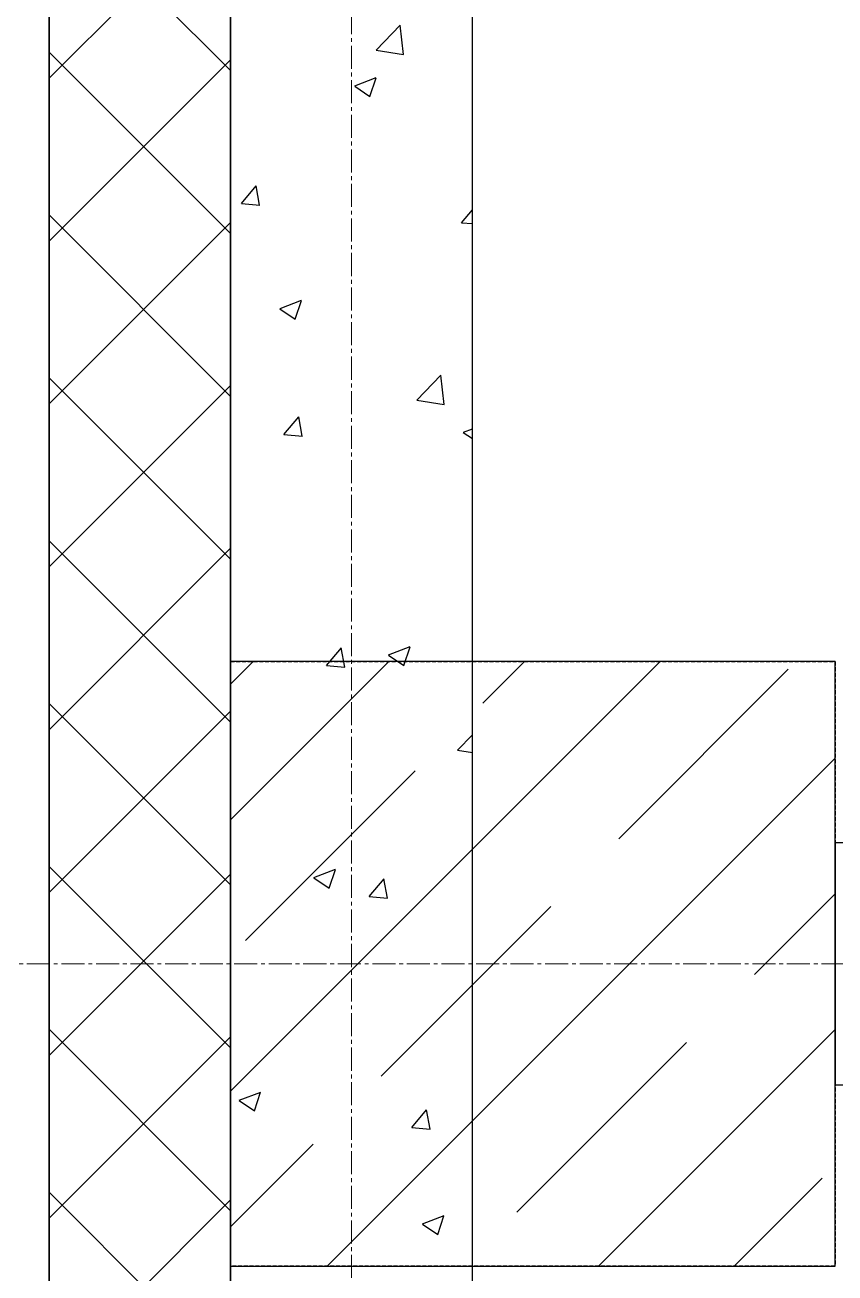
# Model space of a CAD drawing. Header units: millimetres. Extents: x -231292 to 573618, y -153144 to 564035.
# Drawn here: x 8633 to 9303, y 261311 to 262343 of the extents above; entities that cross this region are included whole.
import ezdxf

# ---------------------------------------------------------------- set-up
doc = ezdxf.new("R2010")
doc.units = ezdxf.units.MM
doc.linetypes.add('CENTER2', pattern=[28.575, 19.05, -3.175, 3.175, -3.175])
doc.linetypes.add('HIDDEN2', pattern=[4.7625, 3.175, -1.5875])
doc.layers.get('0').update_dxf_attribs({"color": 250})
for name, color, linetype, lineweight in [('АР_Колонны', 250, 'Continuous', 35), ('АР_Стены ЖБ', 250, 'Continuous', 35), ('АР_Стены ПЕНОблок', 250, 'Continuous', 20), ('АР_Тонкая', 250, 'Continuous', 5), ('АР_Утеплитель', 250, 'Continuous', 0), ('АР_Штриховка', 250, 'Continuous', 0), ('РД_Оси_100', 250, 'Continuous', 0)]:
    doc.layers.add(name, color=color, linetype=linetype, lineweight=lineweight)
doc.layers.add('КР_Балки-0.5', color=60, linetype='Continuous', lineweight=50, plot=False)

# ---------------------------------------------------------------- blocks, each defined once
blk = doc.blocks.new('оси_рен')
at = {"layer": 'РД_Оси_100', "color": 251, "linetype": 'CENTER2', "true_color": 0x636466}
for p, q in [((1195652.916, 135558.25), (1195652.916, 223268.25)), ((1189697.958, 210913.25), (1241712.916, 210913.25))]:
    blk.add_line(p, q, dxfattribs=at)

msp = doc.modelspace()

# ---------------------------------------------------------------- linework, layer by layer
at = {"layer": 'АР_Колонны', "color": 18, "linetype": 'HIDDEN2', "lineweight": 25, "true_color": 0x000000}
for p, q in [((8803.243, 261816.253), (9303.243, 261816.253)), ((8803.243, 261316.253), (8803.243, 261816.253)), ((9303.243, 261816.253), (9303.243, 261316.253)), ((9303.243, 261316.253), (8803.243, 261316.253))]:
    msp.add_line(p, q, dxfattribs=at)
at = {"layer": 'АР_Колонны', "color": 18, "linetype": 'Continuous', "lineweight": 25, "true_color": 0x000000}
for p, q in [((9303.243, 261816.253), (8803.243, 261816.253)), ((8803.243, 261816.253), (8803.243, 261316.253)), ((9303.243, 261816.253), (8803.243, 261816.253)), ((8803.243, 261816.253), (8803.243, 261316.253)), ((9303.243, 261316.253), (9303.243, 261816.253)), ((9303.243, 261316.253), (9303.243, 261816.253)), ((8803.243, 261316.253), (9303.243, 261316.253)), ((8803.243, 261316.253), (9303.243, 261316.253))]:
    msp.add_line(p, q, dxfattribs=at)
at = {"layer": 'АР_Стены ЖБ', "color": 18, "linetype": 'Continuous', "lineweight": 25, "true_color": 0x000000}
for p, q in [((9303.243, 261816.253), (8803.243, 261816.253)), ((8803.243, 261816.253), (8803.243, 261316.253)), ((9303.243, 261316.253), (9303.243, 261816.253)), ((8803.243, 261316.253), (9303.243, 261316.253))]:
    msp.add_line(p, q, dxfattribs=at)
at = {"layer": 'АР_Стены ПЕНОблок', "color": 18, "linetype": 'Continuous', "lineweight": 25, "true_color": 0x000000}
for p, q in [((8803.243, 263866.253), (8803.243, 187666.253)), ((9003.243, 187666.253), (9003.243, 263866.253)), ((9303.243, 261666.253), (9303.243, 261466.253)), ((15003.244, 261666.253), (9303.243, 261666.253)), ((9303.243, 261466.253), (15003.244, 261466.253))]:
    msp.add_line(p, q, dxfattribs=at)
at = {"layer": 'АР_Тонкая', "color": 18, "linetype": 'Continuous', "lineweight": 25, "true_color": 0x000000}
msp.add_line((8653.243, 187666.253), (8653.243, 263866.253), dxfattribs=at)
at = {"layer": 'АР_Утеплитель', "color": 18, "linetype": 'Continuous', "lineweight": 25, "true_color": 0x000000}
for p, q in [((8653.243, 263866.253), (8653.243, 187666.253)), ((8803.243, 187666.253), (8803.243, 263866.253))]:
    msp.add_line(p, q, dxfattribs=at)
at = {"layer": 'АР_Штриховка', "color": 18, "linetype": 'Continuous', "lineweight": 25, "true_color": 0x000000}
for p, q in [((8803.243, 262304.993), (8653.243, 262454.993)), ((8653.243, 262298.706), (8803.243, 262448.706)), ((8923.646, 262321.864), (8943.43, 262342.483)), ((8946.235, 262318.361), (8943.429, 262342.483)), ((8803.243, 262170.289), (8653.243, 262320.289)), ((8653.243, 262164.002), (8803.243, 262314.002)), ((8923.646, 262321.865), (8946.236, 262318.362)), ((8906.012, 262292.417), (8923.797, 262299.244)), ((8918.557, 262283.667), (8923.707, 262299.016)), ((8905.91, 262292.192), (8918.545, 262283.67)), ((8812.201, 262195.128), (8824.446, 262209.721)), ((8827.307, 262193.776), (8824.37, 262209.697)), ((8812.2, 262195.118), (8827.382, 262193.79)), ((8994.386, 262179.189), (9003.243, 262189.745)), ((8803.243, 262035.585), (8653.243, 262185.585)), ((8653.243, 262029.298), (8803.243, 262179.298)), ((8994.385, 262179.179), (9003.243, 262178.404)), ((8844.108, 262108.004), (8856.743, 262099.482)), ((8844.21, 262108.229), (8861.995, 262115.056)), ((8856.754, 262099.479), (8861.905, 262114.828)), ((8803.243, 261900.881), (8653.243, 262050.881)), ((8653.243, 261894.594), (8803.243, 262044.594)), ((8957.321, 262032.396), (8977.105, 262053.015)), ((8979.91, 262028.892), (8977.104, 262053.014)), ((8957.32, 262032.397), (8979.91, 262028.893)), ((8847.444, 262004.071), (8859.689, 262018.664)), ((8862.55, 262002.719), (8859.613, 262018.64)), ((8847.443, 262004.061), (8862.625, 262002.733)), ((8995.722, 262005.739), (9003.243, 262000.666)), ((8995.824, 262005.964), (9003.243, 262008.811)), ((8803.243, 261766.177), (8653.243, 261916.177)), ((8653.243, 261759.891), (8803.243, 261909.891)), ((8934.022, 261821.776), (8951.807, 261828.602)), ((8946.567, 261813.025), (8951.717, 261828.374)), ((8882.688, 261813.014), (8894.933, 261827.608)), ((8897.793, 261811.662), (8894.856, 261827.583)), ((8933.92, 261821.551), (8946.555, 261813.029)), ((8803.243, 261685.384), (8934.112, 261816.253)), ((8803.243, 261460.878), (9158.618, 261816.253)), ((8803.243, 261797.637), (8821.859, 261816.253)), ((8882.687, 261813.004), (8897.869, 261811.676)), ((9012.02, 261781.907), (9046.365, 261816.253)), ((9124.273, 261669.654), (9264.589, 261809.971)), ((8803.243, 261631.474), (8653.243, 261781.474)), ((8653.243, 261625.187), (8803.243, 261775.187)), ((8990.996, 261742.927), (9003.243, 261755.691)), ((8883.125, 261316.253), (9303.243, 261736.371)), ((8990.995, 261742.929), (9003.243, 261741.029)), ((8815.576, 261585.464), (8955.893, 261725.781)), ((8803.243, 261496.77), (8653.243, 261646.77)), ((8872.22, 261637.587), (8890.005, 261644.414)), ((8884.765, 261628.837), (8889.915, 261644.186)), ((8653.243, 261490.483), (8803.243, 261640.483)), ((8872.118, 261637.363), (8884.753, 261628.841)), ((8917.931, 261621.958), (8930.176, 261636.551)), ((8933.036, 261620.605), (8930.099, 261636.526)), ((8917.93, 261621.947), (8933.112, 261620.619)), ((9236.526, 261557.401), (9303.243, 261624.118)), ((8927.83, 261473.211), (9068.146, 261613.528)), ((8803.243, 261362.066), (8653.243, 261512.066)), ((9107.631, 261316.253), (9303.243, 261511.865)), ((8653.243, 261355.779), (8803.243, 261505.779)), ((9040.083, 261360.958), (9180.399, 261501.274)), ((8810.418, 261453.399), (8828.203, 261460.226)), ((8822.963, 261444.65), (8828.113, 261459.999)), ((8810.316, 261453.175), (8822.951, 261444.653)), ((8953.175, 261430.901), (8965.42, 261445.494)), ((8968.279, 261429.548), (8965.342, 261445.469)), ((8953.174, 261430.89), (8968.356, 261429.562)), ((8803.243, 261348.625), (8871.703, 261417.085)), ((9219.884, 261316.253), (9292.653, 261389.021)), ((8803.243, 261227.362), (8653.243, 261377.362)), ((8653.243, 261221.075), (8803.243, 261371.075)), ((8962.033, 261351.134), (8979.817, 261357.961)), ((8974.577, 261342.384), (8979.727, 261357.733)), ((8961.931, 261350.91), (8974.565, 261342.388))]:
    msp.add_line(p, q, dxfattribs=at)
at = {"layer": 'КР_Балки-0.5', "color": 18, "lineweight": 25, "ltscale": 200, "true_color": 0x000000}
msp.add_line((8803.244, 237366.253), (8803.244, 263866.253), dxfattribs=at)

# ---------------------------------------------------------------- block references
at = {"rotation": 359.999868838025}
msp.add_blockref('оси_рен', (-1186750.035, 50655.808), dxfattribs=at)

doc.saveas('drawing.dxf')
